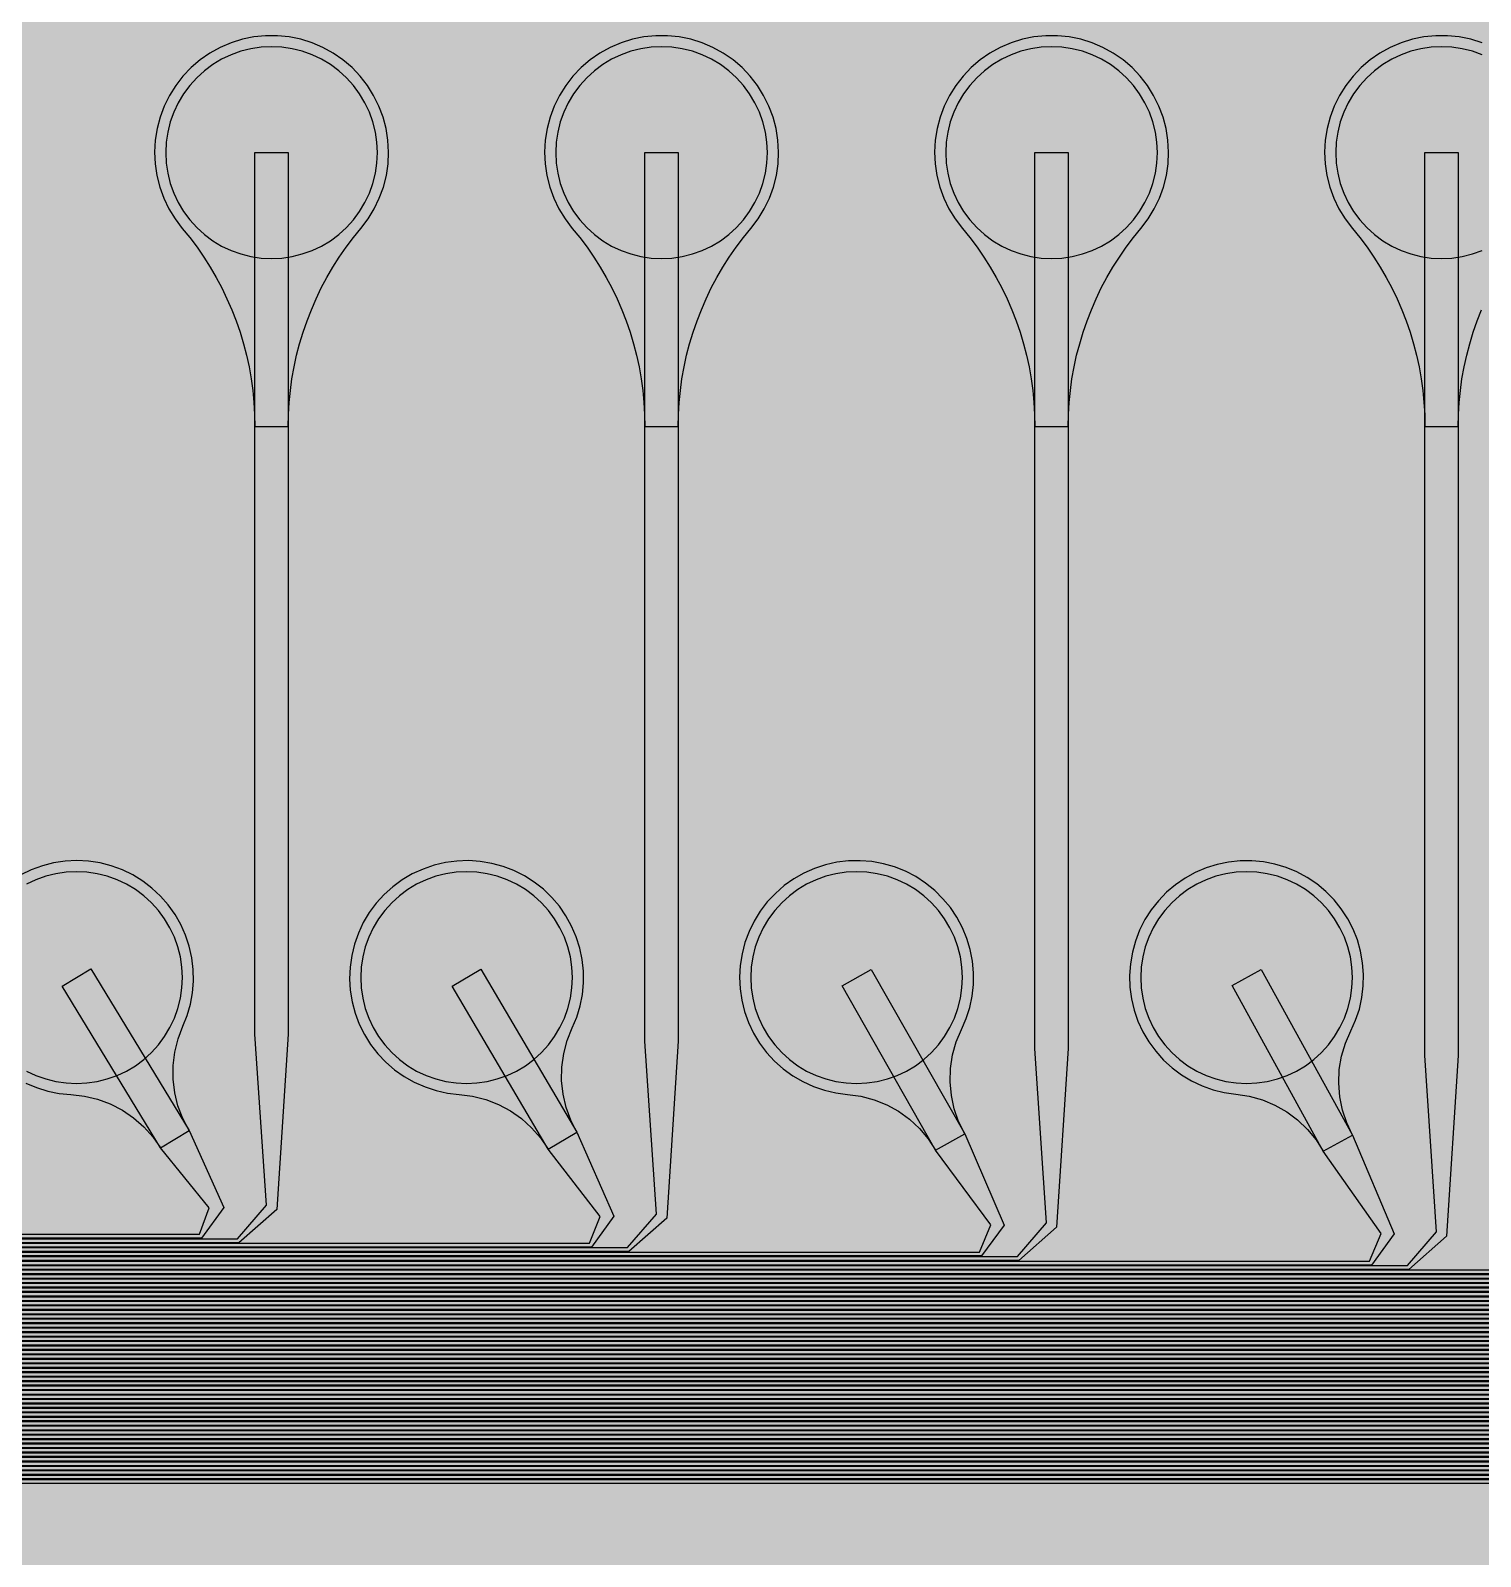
# Model space of a CAD drawing. Header units: metres. Extents: x -7231 to 10969, y -37556 to 1873.
# Drawn here: x 4915 to 6216, y -21300 to -19931 of the extents above; entities that cross this region are included whole.
import ezdxf

# ---------------------------------------------------------------- set-up
doc = ezdxf.new("R2010")
doc.units = ezdxf.units.M
for name, color, linetype in [('Metal1', 4, 'CONTINUOUS'), ('Metal2', 3, 'CONTINUOUS'), ('Polyimide', 7, 'CONTINUOUS'), ('Polyimide_Negative', 5, 'CONTINUOUS')]:
    doc.layers.add(name, color=color, linetype=linetype)

msp = doc.modelspace()

# ---------------------------------------------------------------- hatches: boundary and pattern name
at = {"layer": 'Polyimide'}
msp.add_hatch(color=7, dxfattribs=at).paths.add_polyline_path([(4065.7, -468), (4066.7, -502), (4068.5, -536), (4071.4, -570), (4075.5, -604), (4081, -638), (4088, -672), (4096.5, -706), (4106.6, -740), (4118.3, -774), (4131.6, -808), (4146.5, -842), (4162.9, -876), (4180.7, -910), (4199.8, -944), (4220.2, -978), (4241.7, -1012), (4264.2, -1046), (4287.5, -1080), (4311.5, -1114), (4336, -1148), (4360.9, -1182), (4385.9, -1216), (4410.9, -1250), (4435.7, -1284), (4460.2, -1318), (4484.2, -1352), (4507.5, -1385.9), (4530, -1419.9), (4551.5, -1453.9), (4571.9, -1487.9), (4591.1, -1521.9), (4608.9, -1555.9), (4625.3, -1589.9), (4640.1, -1623.9), (4653.4, -1657.9), (4665.1, -1691.9), (4675.2, -1725.9), (4683.7, -1759.9), (4690.7, -1793.9), (4696.2, -1827.9), (4700.3, -1861.9), (4703.2, -1895.9), (4705.1, -1929.9), (4706.1, -1963.9), (4706.4, -1997.9), (4706.5, -2031.9), (4706.5, -4793), (4710, -4838.4), (4720.2, -4882.7), (4737.1, -4925), (4760.1, -4964.2), (4788.9, -4999.5), (4822.6, -5030), (4860.5, -5055.1), (4901.8, -5074.2), (4901.8, -5074.2), (4970.7, -5105.2), (5034.7, -5145.3), (5092.8, -5193.5), (5143.8, -5249.2), (5186.9, -5311.2), (5221.2, -5378.4), (5246.2, -5449.7), (5261.4, -5523.7), (5266.5, -5599), (5261.4, -5674.3), (5246.2, -5748.3), (5221.2, -5819.6), (5186.9, -5886.8), (5143.8, -5948.8), (5092.8, -6004.5), (5034.7, -6052.7), (4970.7, -6092.8), (4901.8, -6123.8), (4860.5, -6142.9), (4822.6, -6168), (4788.9, -6198.5), (4760.1, -6233.8), (4737.1, -6273), (4720.2, -6315.3), (4710, -6359.6), (4706.5, -6405), (4706.5, -9221.5), (4710, -9266.9), (4720.2, -9311.2), (4737.1, -9353.5), (4760.1, -9392.7), (4788.9, -9428), (4822.6, -9458.5), (4860.5, -9483.6), (4901.8, -9502.7), (4970.7, -9533.7), (5034.7, -9573.8), (5092.8, -9622), (5143.8, -9677.7), (5186.9, -9739.7), (5221.2, -9806.9), (5246.2, -9878.2), (5261.4, -9952.2), (5266.5, -10027.5), (5261.4, -10102.8), (5246.2, -10176.8), (5221.2, -10248.1), (5186.9, -10315.3), (5143.8, -10377.3), (5092.8, -10433), (5034.7, -10481.2), (4970.7, -10521.3), (4901.8, -10552.3), (4860.5, -10571.4), (4822.6, -10596.5), (4788.9, -10627), (4760.1, -10662.3), (4737.1, -10701.5), (4720.2, -10743.8), (4710, -10788.1), (4706.5, -10833.5), (4706.5, -13650), (4710, -13695.4), (4720.2, -13739.7), (4737.1, -13782), (4760.1, -13821.2), (4788.9, -13856.5), (4822.6, -13887), (4860.5, -13912.1), (4901.8, -13931.2), (4970.7, -13962.2), (5034.7, -14002.2), (5092.8, -14050.5), (5143.8, -14106.2), (5186.9, -14168.2), (5221.2, -14235.4), (5246.2, -14306.7), (5261.4, -14380.7), (5266.5, -14456), (5261.4, -14531.3), (5246.2, -14605.3), (5221.2, -14676.5), (5186.9, -14743.8), (5143.8, -14805.8), (5092.8, -14861.5), (5034.7, -14909.7), (4970.7, -14949.8), (4901.8, -14980.8), (4860.5, -14999.9), (4822.6, -15025), (4788.9, -15055.5), (4760.1, -15090.8), (4737.1, -15130), (4720.2, -15172.3), (4710, -15216.6), (4706.5, -15262), (4706.5, -15456), (4720.9, -15750), (4764.1, -16041.3), (4835.7, -16326.8), (4934.9, -16604), (5060.7, -16870.2), (5212.1, -17122.7), (5387.5, -17359.2), (5585.2, -17577.3), (5803.3, -17775), (6039.8, -17950.4), (6292.3, -18101.8), (6558.4, -18227.6), (6835.6, -18326.8), (7121.2, -18398.3), (7412.4, -18441.5), (7706.5, -18456), (9969, -18456), (10047.4, -18459.8), (10125.1, -18471.4), (10201.2, -18490.4), (10275.2, -18516.9), (10346.1, -18550.5), (10413.5, -18590.8), (10476.5, -18637.6), (10534.7, -18690.3), (10587.4, -18748.5), (10634.2, -18811.5), (10674.5, -18878.9), (10708.1, -18949.8), (10734.6, -19023.8), (10753.6, -19099.9), (10765.2, -19177.6), (10769, -19256), (10769, -20895.8), (10730.2, -20951.4), (10694.6, -21009.1), (10662.2, -21068.6), (10633.2, -21129.9), (10607.6, -21192.7), (10585.5, -21256.7), (10566.9, -21322), (10552, -21388.1), (10540.8, -21455), (10533.4, -21522.3), (10529.6, -21590), (10529.6, -21657.8), (10533.4, -21725.5), (10540.8, -21792.9), (10552, -21859.7), (10566.9, -21925.9), (10585.5, -21991.1), (10607.6, -22055.2), (10633.2, -22117.9), (10662.2, -22179.2), (10694.6, -22238.7), (10730.2, -22296.4), (10769, -22352), (10769, -32454.2), (10728.7, -32510.5), (10691.7, -32568.9), (10658, -32629.3), (10627.8, -32691.6), (10601.2, -32755.4), (10578.2, -32820.7), (10558.9, -32887.1), (10543.4, -32954.5), (10531.8, -33022.7), (10524, -33091.4), (10520.1, -33160.5), (10520.1, -33229.7), (10524, -33298.8), (10531.8, -33367.5), (10543.4, -33435.7), (10558.9, -33503.1), (10578.2, -33569.5), (10601.2, -33634.8), (10627.8, -33698.6), (10658, -33760.8), (10691.7, -33821.3), (10728.7, -33879.7), (10769, -33936), (10769, -36556), (10765.2, -36634.4), (10753.6, -36712.1), (10734.6, -36788.2), (10708.1, -36862.1), (10674.5, -36933.1), (10634.2, -37000.5), (10587.4, -37063.5), (10534.7, -37121.7), (10476.5, -37174.4), (10413.5, -37221.2), (10346.1, -37261.5), (10275.2, -37295.1), (10201.2, -37321.6), (10125.1, -37340.6), (10047.4, -37352.1), (9969, -37356), (-6231, -37356), (-6309.4, -37352.1), (-6387.1, -37340.6), (-6463.2, -37321.6), (-6537.2, -37295.1), (-6608.1, -37261.5), (-6675.5, -37221.2), (-6738.5, -37174.4), (-6796.7, -37121.7), (-6849.4, -37063.5), (-6896.2, -37000.5), (-6936.5, -36933.1), (-6970.1, -36862.1), (-6996.6, -36788.2), (-7015.6, -36712.1), (-7027.2, -36634.4), (-7031, -36556), (-7031, -33936), (-6990.7, -33879.8), (-6953.7, -33821.3), (-6920, -33760.9), (-6889.8, -33698.6), (-6863.2, -33634.8), (-6840.2, -33569.5), (-6820.9, -33503.1), (-6805.4, -33435.7), (-6793.7, -33367.5), (-6785.9, -33298.8), (-6782, -33229.7), (-6782, -33160.5), (-6785.9, -33091.4), (-6793.7, -33022.7), (-6805.4, -32954.5), (-6820.9, -32887.1), (-6840.2, -32820.6), (-6863.2, -32755.4), (-6889.8, -32691.5), (-6920, -32629.3), (-6953.7, -32568.9), (-6990.7, -32510.4), (-7031, -32454.2), (-7031, -22364.8), (-6990.7, -22308.6), (-6953.7, -22250.1), (-6920, -22189.7), (-6889.8, -22127.5), (-6863.2, -22063.6), (-6840.2, -21998.4), (-6820.9, -21931.9), (-6805.4, -21864.5), (-6793.7, -21796.3), (-6785.9, -21727.6), (-6782, -21658.5), (-6782, -21589.3), (-6785.9, -21520.3), (-6793.7, -21451.5), (-6805.4, -21383.3), (-6820.9, -21315.9), (-6840.2, -21249.5), (-6863.2, -21184.2), (-6889.8, -21120.4), (-6920, -21058.1), (-6953.7, -20997.7), (-6990.7, -20939.3), (-7031, -20883), (-7031, -19256), (-7027.2, -19177.6), (-7015.6, -19099.9), (-6996.6, -19023.8), (-6970.1, -18949.8), (-6936.5, -18878.9), (-6896.2, -18811.5), (-6849.4, -18748.5), (-6796.7, -18690.3), (-6738.5, -18637.6), (-6675.5, -18590.8), (-6608.1, -18550.5), (-6537.2, -18516.9), (-6463.2, -18490.4), (-6387.1, -18471.4), (-6309.4, -18459.8), (-6231, -18456), (-3968.5, -18456), (-3674.4, -18441.5), (-3383.2, -18398.3), (-3097.6, -18326.8), (-2820.4, -18227.6), (-2554.3, -18101.8), (-2301.8, -17950.4), (-2065.3, -17775), (-1847.2, -17577.3), (-1649.5, -17359.2), (-1474.1, -17122.7), (-1322.7, -16870.2), (-1196.9, -16604), (-1097.7, -16326.8), (-1026.1, -16041.3), (-982.9, -15750), (-968.5, -15456), (-968.5, -15262), (-972, -15216.6), (-982.2, -15172.3), (-999.1, -15130), (-1022.1, -15090.8), (-1050.9, -15055.5), (-1084.6, -15025), (-1122.5, -14999.9), (-1163.8, -14980.8), (-1232.7, -14949.8), (-1296.7, -14909.7), (-1354.8, -14861.5), (-1405.8, -14805.8), (-1448.9, -14743.8), (-1483.2, -14676.5), (-1508.2, -14605.3), (-1523.4, -14531.3), (-1528.5, -14456), (-1523.4, -14380.7), (-1508.2, -14306.7), (-1483.2, -14235.4), (-1448.9, -14168.2), (-1405.8, -14106.2), (-1354.8, -14050.5), (-1296.7, -14002.2), (-1232.7, -13962.2), (-1163.8, -13931.2), (-1122.5, -13912.1), (-1084.6, -13887), (-1050.9, -13856.5), (-1022.1, -13821.2), (-999.1, -13782), (-982.2, -13739.7), (-972, -13695.4), (-968.5, -13650), (-968.5, -12309.6), (-972, -12264.3), (-982.2, -12219.9), (-999.1, -12177.7), (-1022.1, -12138.5), (-1050.9, -12103.2), (-1084.6, -12072.6), (-1122.5, -12047.5), (-1163.8, -12028.5), (-1232.7, -11997.4), (-1296.7, -11957.4), (-1354.8, -11909.1), (-1405.8, -11853.5), (-1448.9, -11791.5), (-1483.2, -11724.2), (-1508.2, -11653), (-1523.4, -11579), (-1528.5, -11503.7), (-1523.4, -11428.3), (-1508.2, -11354.4), (-1483.2, -11283.1), (-1448.9, -11215.9), (-1405.8, -11153.8), (-1354.8, -11098.2), (-1296.7, -11049.9), (-1232.7, -11009.9), (-1163.8, -10978.8), (-1122.5, -10959.8), (-1084.6, -10934.7), (-1050.9, -10904.1), (-1022.1, -10868.9), (-999.1, -10829.6), (-982.2, -10787.4), (-972, -10743), (-968.5, -10697.7), (-968.5, -9357.3), (-972, -9311.9), (-982.2, -9267.6), (-999.1, -9225.4), (-1022.1, -9186.1), (-1050.9, -9150.8), (-1084.6, -9120.3), (-1122.5, -9095.2), (-1163.8, -9076.2), (-1163.8, -9076.2), (-1232.7, -9045.1), (-1296.7, -9005.1), (-1354.8, -8956.8), (-1405.8, -8901.1), (-1448.9, -8839.1), (-1483.2, -8771.9), (-1508.2, -8700.6), (-1523.4, -8626.7), (-1528.5, -8551.3), (-1523.4, -8476), (-1508.2, -8402), (-1483.2, -8330.8), (-1448.9, -8263.5), (-1405.8, -8201.5), (-1354.8, -8145.9), (-1296.7, -8097.6), (-1232.7, -8057.6), (-1163.8, -8026.5), (-1163.8, -8026.5), (-1122.5, -8007.4), (-1084.6, -7982.4), (-1050.9, -7951.8), (-1022.1, -7916.5), (-999.1, -7877.3), (-982.2, -7835), (-972, -7790.7), (-968.5, -7745.4), (-968.5, -6405), (-972, -6359.6), (-982.2, -6315.3), (-999.1, -6273), (-1022.1, -6233.8), (-1050.9, -6198.5), (-1084.6, -6168), (-1122.5, -6142.9), (-1163.8, -6123.8), (-1163.8, -6123.8), (-1232.7, -6092.8), (-1296.7, -6052.7), (-1354.8, -6004.5), (-1405.8, -5948.8), (-1448.9, -5886.8), (-1483.2, -5819.6), (-1508.2, -5748.3), (-1523.4, -5674.3), (-1528.5, -5599), (-1523.4, -5523.7), (-1508.2, -5449.7), (-1483.2, -5378.4), (-1448.9, -5311.2), (-1405.8, -5249.2), (-1354.8, -5193.5), (-1296.7, -5145.3), (-1232.7, -5105.2), (-1163.8, -5074.2), (-1163.8, -5074.2), (-1122.5, -5055.1), (-1084.6, -5030), (-1050.9, -4999.5), (-1022.1, -4964.2), (-999.1, -4925), (-982.2, -4882.7), (-972, -4838.4), (-968.5, -4793), (-968.5, -2031.9), (-968.4, -1997.9), (-968.1, -1963.9), (-967.1, -1929.9), (-965.2, -1895.9), (-962.2, -1861.9), (-958, -1827.9), (-952.4, -1793.9), (-945.3, -1759.9), (-936.6, -1725.9), (-926.4, -1691.9), (-914.4, -1657.9), (-900.9, -1623.9), (-885.7, -1589.9), (-869.1, -1555.9), (-850.9, -1521.9), (-831.4, -1487.9), (-810.6, -1453.9), (-788.7, -1419.9), (-765.8, -1385.9), (-742.1, -1352), (-717.6, -1318), (-692.7, -1284), (-667.4, -1250), (-641.9, -1216), (-616.4, -1182), (-591.1, -1148), (-566.1, -1114), (-541.7, -1080), (-517.9, -1046), (-495, -1012), (-473.1, -978), (-452.4, -944), (-432.8, -910), (-414.7, -876), (-398, -842), (-382.9, -808), (-369.3, -774), (-357.4, -740), (-347.1, -706), (-338.4, -672), (-331.3, -638), (-325.7, -604), (-321.5, -570), (-318.6, -536), (-316.7, -502), (-315.7, -468), (-315.3, -434), (-315.2, -400), (-315.2, 401), (-315.2, 451), (-315.2, 1644), (-270.2, 1644), (-270, 1637.1), (-269.4, 1630.3), (-268.2, 1623.5), (-266.7, 1616.8), (-264.7, 1610.2), (-262.3, 1603.8), (-259.4, 1597.6), (-256.2, 1591.5), (-252.6, 1585.7), (-248.6, 1580.1), (-244.2, 1574.8), (-239.5, 1569.8), (-234.5, 1565.1), (-229.2, 1560.7), (-223.6, 1556.7), (-217.8, 1553.1), (-211.7, 1549.8), (-205.4, 1547), (-199, 1544.6), (-192.4, 1542.6), (-185.7, 1541), (-179, 1539.9), (-172.1, 1539.2), (-165.2, 1539), (-158.4, 1539.2), (-151.5, 1539.9), (-144.8, 1541), (-138.1, 1542.6), (-131.5, 1544.6), (-125.1, 1547), (-118.8, 1549.8), (-112.8, 1553.1), (-106.9, 1556.7), (-101.3, 1560.7), (-96, 1565.1), (-91, 1569.8), (-86.3, 1574.8), (-81.9, 1580.1), (-77.9, 1585.7), (-74.3, 1591.5), (-71.1, 1597.6), (-68.2, 1603.8), (-65.8, 1610.2), (-63.8, 1616.8), (-62.3, 1623.5), (-61.1, 1630.3), (-60.5, 1637.1), (-60.2, 1644), (1853, 1644), (1853, 1573), (3815.2, 1573), (3815.5, 1579.5), (3816.1, 1586.1), (3817.2, 1592.5), (3818.7, 1598.9), (3820.6, 1605.1), (3822.9, 1611.3), (3825.6, 1617.2), (3828.6, 1623), (3832.1, 1628.6), (3835.9, 1633.9), (3840.1, 1638.9), (3844.5, 1643.7), (3849.3, 1648.2), (3854.4, 1652.3), (3859.7, 1656.1), (3865.2, 1659.6), (3871, 1662.7), (3877, 1665.4), (3883.1, 1667.7), (3889.4, 1669.6), (3895.7, 1671.1), (3902.2, 1672.1), (3908.7, 1672.8), (3915.2, 1673), (3921.8, 1672.8), (3928.3, 1672.1), (3934.8, 1671.1), (3941.1, 1669.6), (3947.4, 1667.7), (3953.5, 1665.4), (3959.5, 1662.7), (3965.2, 1659.6), (3970.8, 1656.1), (3976.1, 1652.3), (3981.2, 1648.2), (3986, 1643.7), (3990.4, 1638.9), (3994.6, 1633.9), (3998.4, 1628.6), (4001.9, 1623), (4004.9, 1617.2), (4007.6, 1611.3), (4009.9, 1605.1), (4011.8, 1598.9), (4013.3, 1592.5), (4014.4, 1586.1), (4015, 1579.5), (4015.2, 1573), (4065.2, 1573), (4065.2, 451), (4065.2, 401), (4065.2, -400), (4065.3, -434), (4065.7, -468)])

# ---------------------------------------------------------------- linework, layer by layer
at = {"layer": 'Metal1'}
for points in [[(5146.5, -20286.6), (5146.7, -20275.8), (5147.3, -20265.1), (5148.4, -20254.4), (5149.8, -20243.8), (5151.7, -20233.2), (5154, -20222.7), (5156.7, -20212.4), (5159.8, -20202.1), (5163.3, -20191.9), (5167.2, -20181.9), (5171.5, -20172.1), (5176.1, -20162.4), (5181.2, -20152.9), (5186.6, -20143.6), (5192.3, -20134.6), (5198.4, -20125.8), (5204.9, -20117.2), (5211.6, -20108.9), (5218.1, -20100.4), (5223.6, -20091.4), (5228.2, -20081.8), (5231.9, -20071.9), (5234.5, -20061.6), (5236, -20051.1), (5236.5, -20040.5), (5235.9, -20029.9), (5234.3, -20019.4), (5231.6, -20009.2), (5227.8, -19999.3), (5223.1, -19989.8), (5217.5, -19980.8), (5211, -19972.4), (5203.7, -19964.7), (5195.6, -19957.8), (5186.9, -19951.8), (5177.6, -19946.7), (5167.9, -19942.5), (5157.7, -19939.3), (5147.4, -19937.2), (5136.8, -19936.1), (5126.2, -19936.1), (5115.6, -19937.2), (5105.3, -19939.3), (5095.1, -19942.5), (5085.4, -19946.7), (5076.1, -19951.8), (5067.4, -19957.8), (5059.3, -19964.7), (5052, -19972.4), (5045.5, -19980.8), (5039.9, -19989.8), (5035.2, -19999.3), (5031.4, -20009.2), (5028.7, -20019.4), (5027.1, -20029.9), (5026.5, -20040.5), (5027, -20051.1), (5028.5, -20061.6), (5031.1, -20071.9), (5034.8, -20081.8), (5039.4, -20091.4), (5044.9, -20100.4), (5051.4, -20108.9), (5058.1, -20117.2), (5064.6, -20125.8), (5070.7, -20134.6), (5076.4, -20143.6), (5081.8, -20152.9), (5086.9, -20162.4), (5091.5, -20172.1), (5095.8, -20181.9), (5099.7, -20191.9), (5103.2, -20202.1), (5106.3, -20212.4), (5109, -20222.7), (5111.3, -20233.2), (5113.2, -20243.8), (5114.6, -20254.4), (5115.7, -20265.1), (5116.3, -20275.8), (5116.5, -20286.6), (5146.5, -20286.6)], [(5496.5, -20286.6), (5496.7, -20275.8), (5497.3, -20265.1), (5498.4, -20254.4), (5499.8, -20243.8), (5501.7, -20233.2), (5504, -20222.7), (5506.7, -20212.4), (5509.8, -20202.1), (5513.3, -20191.9), (5517.2, -20181.9), (5521.5, -20172.1), (5526.1, -20162.4), (5531.2, -20152.9), (5536.6, -20143.6), (5542.3, -20134.6), (5548.4, -20125.8), (5554.9, -20117.2), (5561.6, -20108.9), (5568.1, -20100.4), (5573.6, -20091.4), (5578.2, -20081.8), (5581.9, -20071.9), (5584.5, -20061.6), (5586, -20051.1), (5586.5, -20040.5), (5585.9, -20029.9), (5584.3, -20019.4), (5581.6, -20009.2), (5577.8, -19999.3), (5573.1, -19989.8), (5567.5, -19980.8), (5561, -19972.4), (5553.7, -19964.7), (5545.6, -19957.8), (5536.9, -19951.8), (5527.6, -19946.7), (5517.9, -19942.5), (5507.7, -19939.3), (5497.4, -19937.2), (5486.8, -19936.1), (5476.2, -19936.1), (5465.6, -19937.2), (5455.3, -19939.3), (5445.1, -19942.5), (5435.4, -19946.7), (5426.1, -19951.8), (5417.4, -19957.8), (5409.3, -19964.7), (5402, -19972.4), (5395.5, -19980.8), (5389.9, -19989.8), (5385.2, -19999.3), (5381.4, -20009.2), (5378.7, -20019.4), (5377.1, -20029.9), (5376.5, -20040.5), (5377, -20051.1), (5378.5, -20061.6), (5381.1, -20071.9), (5384.8, -20081.8), (5389.4, -20091.4), (5394.9, -20100.4), (5401.4, -20108.9), (5408.1, -20117.2), (5414.6, -20125.8), (5420.7, -20134.6), (5426.4, -20143.6), (5431.8, -20152.9), (5436.9, -20162.4), (5441.5, -20172.1), (5445.8, -20181.9), (5449.7, -20191.9), (5453.2, -20202.1), (5456.3, -20212.4), (5459, -20222.7), (5461.3, -20233.2), (5463.2, -20243.8), (5464.6, -20254.4), (5465.7, -20265.1), (5466.3, -20275.8), (5466.5, -20286.6), (5496.5, -20286.6)], [(5846.5, -20286.6), (5846.7, -20275.8), (5847.3, -20265.1), (5848.4, -20254.4), (5849.8, -20243.8), (5851.7, -20233.2), (5854, -20222.7), (5856.7, -20212.4), (5859.8, -20202.1), (5863.3, -20191.9), (5867.2, -20181.9), (5871.5, -20172.1), (5876.1, -20162.4), (5881.2, -20152.9), (5886.6, -20143.6), (5892.3, -20134.6), (5898.4, -20125.8), (5904.9, -20117.2), (5911.6, -20108.9), (5918.1, -20100.4), (5923.6, -20091.4), (5928.2, -20081.8), (5931.9, -20071.9), (5934.5, -20061.6), (5936, -20051.1), (5936.5, -20040.5), (5935.9, -20029.9), (5934.3, -20019.4), (5931.6, -20009.2), (5927.8, -19999.3), (5923.1, -19989.8), (5917.5, -19980.8), (5911, -19972.4), (5903.7, -19964.7), (5895.6, -19957.8), (5886.9, -19951.8), (5877.6, -19946.7), (5867.9, -19942.5), (5857.7, -19939.3), (5847.4, -19937.2), (5836.8, -19936.1), (5826.2, -19936.1), (5815.6, -19937.2), (5805.3, -19939.3), (5795.1, -19942.5), (5785.4, -19946.7), (5776.1, -19951.8), (5767.4, -19957.8), (5759.3, -19964.7), (5752, -19972.4), (5745.5, -19980.8), (5739.9, -19989.8), (5735.2, -19999.3), (5731.4, -20009.2), (5728.7, -20019.4), (5727.1, -20029.9), (5726.5, -20040.5), (5727, -20051.1), (5728.5, -20061.6), (5731.1, -20071.9), (5734.8, -20081.8), (5739.4, -20091.4), (5744.9, -20100.4), (5751.4, -20108.9), (5758.1, -20117.2), (5764.6, -20125.8), (5770.7, -20134.6), (5776.4, -20143.6), (5781.8, -20152.9), (5786.9, -20162.4), (5791.5, -20172.1), (5795.8, -20181.9), (5799.7, -20191.9), (5803.2, -20202.1), (5806.3, -20212.4), (5809, -20222.7), (5811.3, -20233.2), (5813.2, -20243.8), (5814.6, -20254.4), (5815.7, -20265.1), (5816.3, -20275.8), (5816.5, -20286.6), (5846.5, -20286.6)]]:
    msp.add_lwpolyline(points, close=True, dxfattribs=at)
for points in [[(6217.9, -19942.5), (6207.7, -19939.3), (6197.4, -19937.2), (6186.8, -19936.1), (6176.2, -19936.1), (6165.6, -19937.2), (6155.3, -19939.3), (6145.1, -19942.5), (6135.4, -19946.7), (6126.1, -19951.8), (6117.4, -19957.8), (6109.3, -19964.7), (6102, -19972.4), (6095.5, -19980.8), (6089.9, -19989.8), (6085.2, -19999.3), (6081.4, -20009.2), (6078.7, -20019.4), (6077.1, -20029.9), (6076.5, -20040.5), (6077, -20051.1), (6078.5, -20061.6), (6081.1, -20071.9), (6084.8, -20081.8), (6089.4, -20091.4), (6094.9, -20100.4), (6101.4, -20108.9), (6108.1, -20117.2), (6114.6, -20125.8), (6120.7, -20134.6), (6126.4, -20143.6), (6131.8, -20152.9), (6136.9, -20162.4), (6141.5, -20172.1), (6145.8, -20181.9), (6149.7, -20191.9), (6153.2, -20202.1), (6156.3, -20212.4), (6159, -20222.7), (6161.3, -20233.2), (6163.2, -20243.8), (6164.6, -20254.4), (6165.7, -20265.1), (6166.3, -20275.8), (6166.5, -20286.6), (6196.5, -20286.6), (6196.5, -20286.6), (6196.7, -20275.8), (6197.3, -20265.1), (6198.4, -20254.4), (6199.8, -20243.8), (6201.7, -20233.2), (6204, -20222.7), (6206.7, -20212.4), (6209.8, -20202.1), (6213.3, -20191.9), (6217.2, -20181.9)], [(3341.7, -21071.2), (7550.8, -21071.2), (7577.1, -21041.2), (7566.5, -20876.5), (7566.5, -20041), (7596.5, -20041), (7596.5, -20876.5), (7585.9, -21044.8), (7552.2, -21074.7), (3340.3, -21074.7)], [(3349.7, -21063.2), (7200.8, -21063.2), (7227, -21033.2), (7216.5, -20870.1), (7216.5, -20041), (7246.5, -20041), (7246.5, -20870.1), (7236, -21036.8), (7202.2, -21066.7), (3348.3, -21066.7)], [(3357.7, -21055.2), (6850.8, -21055.2), (6877, -21025.1), (6866.5, -20863.7), (6866.5, -20041), (6896.5, -20041), (6896.5, -20863.7), (6886, -21028.9), (6852.2, -21058.8), (3356.3, -21058.8)], [(3365.7, -21047.2), (6500.8, -21047.2), (6527, -21017.1), (6516.5, -20857.3), (6516.5, -20041), (6546.5, -20041), (6546.5, -20857.3), (6536, -21020.9), (6502.2, -21050.8), (3364.3, -21050.8)], [(3373.7, -21039.2), (6150.8, -21039.2), (6177, -21009.1), (6166.5, -20850.9), (6166.5, -20041), (6196.5, -20041), (6196.5, -20850.9), (6186, -21012.9), (6152.2, -21042.7), (3372.3, -21042.7)], [(3381.7, -21031.2), (5800.8, -21031.2), (5827, -21001.1), (5816.5, -20844.5), (5816.5, -20041), (5846.5, -20041), (5846.5, -20844.5), (5836, -21004.9), (5802.2, -21034.7), (3380.3, -21034.7)], [(3389.7, -21023.2), (5450.8, -21023.2), (5476.9, -20993.1), (5466.5, -20838.1), (5466.5, -20041), (5496.5, -20041), (5496.5, -20838.1), (5486.1, -20996.9), (5452.2, -21026.8), (3388.3, -21026.8)], [(3397.7, -21015.2), (5100.8, -21015.2), (5126.9, -20985.1), (5116.5, -20831.7), (5116.5, -20041), (5146.5, -20041), (5146.5, -20831.7), (5136.1, -20988.9), (5102.2, -21018.8), (3396.3, -21018.8)], [(3333.7, -21079.2), (7900.8, -21079.2), (7927.1, -21049.2)], [(7935.9, -21052.8), (7902.2, -21082.8), (3332.3, -21082.8)], [(8252.2, -21090.8), (3324.3, -21090.8)], [(3325.7, -21087.2), (8250.8, -21087.2)], [(8952.2, -21106.7), (3308.3, -21106.7)], [(3309.7, -21103.2), (8950.8, -21103.2)], [(8602.2, -21098.7), (3316.3, -21098.7)], [(3317.7, -21095.2), (8600.8, -21095.2)], [(3293.7, -21119.2), (9338.8, -21119.2)], [(9332.2, -21114.7), (3300.3, -21114.7)], [(3301.7, -21111.2), (9330.8, -21111.2)], [(9348.2, -21130.7), (3284.3, -21130.7)], [(3285.7, -21127.2), (9346.8, -21127.2)], [(9340.2, -21122.8), (3292.3, -21122.8)], [(9364.2, -21146.7), (3268.3, -21146.7)], [(3269.7, -21143.2), (9362.8, -21143.2)], [(9356.2, -21138.7), (3276.3, -21138.7)], [(3277.7, -21135.2), (9354.8, -21135.2)], [(3253.7, -21159.2), (9378.8, -21159.2)], [(9372.2, -21154.8), (3260.3, -21154.8)], [(3261.7, -21151.2), (9370.8, -21151.2)], [(3237.7, -21175.2), (9394.8, -21175.2)], [(9388.2, -21170.7), (3244.3, -21170.7)], [(3245.7, -21167.2), (9386.8, -21167.2)], [(9380.2, -21162.7), (3252.3, -21162.7)], [(9404.2, -21186.8), (3228.3, -21186.8)], [(3229.7, -21183.2), (9402.8, -21183.2)], [(9396.2, -21178.7), (3236.3, -21178.7)], [(3213.7, -21199.2), (9418.8, -21199.2)], [(9412.2, -21194.7), (3220.3, -21194.7)], [(3221.7, -21191.2), (9410.8, -21191.2)], [(3197.7, -21215.2), (9434.8, -21215.2)], [(9428.2, -21210.7), (3204.3, -21210.7)], [(3205.7, -21207.2), (9426.8, -21207.2)], [(9420.2, -21202.7), (3212.3, -21202.7)], [(9444.2, -21226.7), (3188.3, -21226.7)], [(3189.7, -21223.2), (9442.8, -21223.2)], [(9436.2, -21218.8), (3196.3, -21218.8)], [(9452.2, -21234.7), (3180.3, -21234.7)], [(3181.7, -21231.2), (9450.8, -21231.2)]]:
    msp.add_lwpolyline(points, dxfattribs=at)
at = {"layer": 'Metal2'}
for points in [[(4911, -20875.6), (4920.7, -20879.7), (4930.7, -20882.8), (4941, -20884.8), (4951.4, -20885.9), (4963.5, -20887.2), (4975.3, -20890), (4986.8, -20894.2), (4997.6, -20899.8), (5007.7, -20906.7), (5016.8, -20914.7), (5025, -20923.8), (5031.9, -20933.8), (5057.5, -20918.2), (5057.5, -20918.2), (5051.9, -20907.4), (5047.5, -20896), (5044.6, -20884.2), (5043.1, -20872.1), (5043.2, -20859.9), (5044.7, -20847.8), (5047.6, -20836), (5052, -20824.6), (5055.9, -20814.9), (5058.8, -20804.8), (5060.6, -20794.5), (5061.5, -20784.1), (5061.2, -20773.6), (5060, -20763.2), (5057.7, -20752.9), (5054.4, -20743), (5050.1, -20733.4), (5044.9, -20724.3), (5038.8, -20715.8), (5031.9, -20707.9), (5024.2, -20700.8), (5015.9, -20694.4), (5007, -20688.9), (4997.6, -20684.4), (4987.7, -20680.7), (4977.6, -20678.1), (4967.2, -20676.5), (4956.7, -20676), (4946.3, -20676.5), (4935.9, -20678), (4925.8, -20680.6), (4915.9, -20684.2), (4906.5, -20688.7)], [(3337.7, -21075.2), (7866.7, -21075.2), (7879.8, -21049.6), (7816, -20940.6), (7743, -20787.5), (7770, -20774.5), (7843.1, -20927.7), (7889.8, -21050.2), (7868.7, -21078.8), (3336.3, -21078.8)], [(3345.7, -21067.2), (7516.7, -21067.2), (7529.4, -21041.8), (7467.7, -20940), (7393, -20787.6), (7420, -20774.4), (7494.7, -20926.8), (7539.6, -21042.3), (7518.7, -21070.8), (3344.3, -21070.8)], [(3353.7, -21059.2), (7166.7, -21059.2), (7178.9, -21034), (7119.5, -20939.3), (7043.1, -20787.8), (7069.9, -20774.2), (7146.3, -20925.8), (7189.5, -21034.4), (7168.7, -21062.7), (3352.3, -21062.7)], [(3361.7, -21051.2), (6816.7, -21051.2), (6828.5, -21026.2), (6771.4, -20938.5), (6693.2, -20787.9), (6719.8, -20774.1), (6798, -20924.7), (6839.3, -21026.6), (6818.7, -21054.7), (3360.3, -21054.7)], [(3369.7, -21043.2), (6466.7, -21043.2), (6478, -21018.4), (6423.3, -20937.7), (6343.3, -20788.1), (6369.7, -20773.9), (6449.8, -20923.6), (6489.2, -21018.7), (6468.7, -21046.7), (3368.3, -21046.7)], [(3377.7, -21035.2), (6116.7, -21035.2), (6127.4, -21010.6), (6075.3, -20936.8), (5993.4, -20788.2), (6019.6, -20773.8), (6101.6, -20922.4), (6139, -21010.8), (6118.7, -21038.8), (3376.3, -21038.8)], [(3385.7, -21027.2), (5766.7, -21027.2), (5776.9, -21002.9), (5727.4, -20935.9), (5643.5, -20788.4), (5669.5, -20773.6), (5753.5, -20921.1), (5788.9, -21003), (5768.7, -21030.7), (3384.3, -21030.7)], [(3393.7, -21019.2), (5416.7, -21019.2), (5426.3, -20995.2), (5379.6, -20934.9), (5293.6, -20788.6), (5319.4, -20773.4), (5405.5, -20919.7), (5438.7, -20995.1), (5418.7, -21022.7), (3392.3, -21022.7)], [(3401.7, -21011.2), (5066.7, -21011.2), (5075.6, -20987.5), (5031.9, -20933.8), (4943.7, -20788.8), (4969.3, -20773.2), (5057.5, -20918.2), (5088.6, -20987.3), (5068.7, -21014.7), (3400.3, -21014.7)], [(3321.7, -21091.2), (8566.8, -21091.2)], [(8218.7, -21086.7), (3328.3, -21086.7)], [(3329.7, -21083.2), (8216.8, -21083.2)], [(8918.7, -21102.8), (3312.3, -21102.8)], [(3313.7, -21099.2), (8916.8, -21099.2)], [(8568.7, -21094.7), (3320.3, -21094.7)], [(9336.2, -21118.7), (3296.3, -21118.7)], [(3297.7, -21115.2), (9334.8, -21115.2)], [(9328.2, -21110.8), (3304.3, -21110.8)], [(3305.7, -21107.2), (9326.8, -21107.2)], [(3281.7, -21131.2), (9350.8, -21131.2)], [(9344.2, -21126.7), (3288.3, -21126.7)], [(3289.7, -21123.2), (9342.8, -21123.2)], [(3265.7, -21147.2), (9366.8, -21147.2)], [(9360.2, -21142.8), (3272.3, -21142.8)], [(3273.7, -21139.2), (9358.8, -21139.2)], [(9352.2, -21134.7), (3280.3, -21134.7)], [(9376.2, -21158.7), (3256.3, -21158.7)], [(3257.7, -21155.2), (9374.8, -21155.2)], [(9368.2, -21150.7), (3264.3, -21150.7)], [(9392.2, -21174.8), (3240.3, -21174.8)], [(3241.7, -21171.2), (9390.8, -21171.2)], [(9384.2, -21166.7), (3248.3, -21166.7)], [(3249.7, -21163.2), (9382.8, -21163.2)], [(3225.7, -21187.2), (9406.8, -21187.2)], [(9400.2, -21182.7), (3232.3, -21182.7)], [(3233.7, -21179.2), (9398.8, -21179.2)], [(9416.2, -21198.7), (3216.3, -21198.7)], [(3217.7, -21195.2), (9414.8, -21195.2)], [(9408.2, -21190.7), (3224.3, -21190.7)], [(9432.2, -21214.7), (3200.3, -21214.7)], [(3201.7, -21211.2), (9430.8, -21211.2)], [(9424.2, -21206.8), (3208.3, -21206.8)], [(3209.7, -21203.2), (9422.8, -21203.2)], [(3185.7, -21227.2), (9446.8, -21227.2)], [(9440.2, -21222.7), (3192.3, -21222.7)], [(3193.7, -21219.2), (9438.8, -21219.2)], [(9448.2, -21230.7), (3184.3, -21230.7)]]:
    msp.add_lwpolyline(points, dxfattribs=at)
for points in [[(5405.5, -20919.7), (5400, -20908.8), (5395.8, -20897.4), (5393.1, -20885.5), (5391.8, -20873.4), (5392, -20861.2), (5393.7, -20849.1), (5396.8, -20837.3), (5401.3, -20826), (5405.4, -20816.4), (5408.4, -20806.3), (5410.4, -20796.1), (5411.4, -20785.6), (5411.3, -20775.1), (5410.2, -20764.7), (5408.1, -20754.5), (5404.9, -20744.5), (5400.8, -20734.8), (5395.7, -20725.7), (5389.8, -20717), (5383, -20709.1), (5375.4, -20701.8), (5367.2, -20695.3), (5358.4, -20689.7), (5349, -20685), (5339.2, -20681.2), (5329.1, -20678.5), (5318.8, -20676.7), (5308.3, -20676), (5297.8, -20676.4), (5287.5, -20677.7), (5277.3, -20680.2), (5267.4, -20683.6), (5257.8, -20688), (5248.8, -20693.3), (5240.3, -20699.5), (5232.5, -20706.5), (5225.5, -20714.2), (5219.2, -20722.6), (5213.8, -20731.6), (5209.4, -20741.1), (5205.9, -20751), (5203.4, -20761.1), (5201.9, -20771.5), (5201.5, -20782), (5202.1, -20792.4), (5203.8, -20802.8), (5206.5, -20812.9), (5210.2, -20822.7), (5214.8, -20832.1), (5220.3, -20841), (5226.8, -20849.3), (5234, -20856.9), (5241.9, -20863.8), (5250.5, -20869.8), (5259.6, -20874.9), (5269.2, -20879.1), (5279.2, -20882.4), (5289.4, -20884.6), (5299.8, -20885.8), (5311.9, -20887.3), (5323.7, -20890.3), (5335.1, -20894.7), (5345.8, -20900.4), (5355.8, -20907.4), (5364.8, -20915.6), (5372.8, -20924.8), (5379.6, -20934.9), (5405.5, -20919.7)], [(5753.5, -20921.1), (5748.1, -20910.1), (5744.1, -20898.6), (5741.6, -20886.7), (5740.5, -20874.6), (5740.8, -20862.4), (5742.7, -20850.4), (5746, -20838.6), (5750.7, -20827.4), (5754.9, -20817.8), (5758, -20807.8), (5760.2, -20797.5), (5761.3, -20787.1), (5761.4, -20776.6), (5760.5, -20766.2), (5758.5, -20755.9), (5755.4, -20745.9), (5751.5, -20736.2), (5746.5, -20726.9), (5740.7, -20718.2), (5734, -20710.2), (5726.6, -20702.8), (5718.4, -20696.2), (5709.6, -20690.4), (5700.4, -20685.6), (5690.6, -20681.7), (5680.6, -20678.8), (5670.3, -20676.9), (5659.8, -20676.1), (5649.3, -20676.2), (5638.9, -20677.5), (5628.7, -20679.7), (5618.7, -20683), (5609.2, -20687.3), (5600.1, -20692.5), (5591.5, -20698.5), (5583.6, -20705.4), (5576.4, -20713.1), (5570.1, -20721.4), (5564.6, -20730.3), (5560, -20739.7), (5556.3, -20749.5), (5553.7, -20759.7), (5552.1, -20770), (5551.5, -20780.5), (5552, -20791), (5553.5, -20801.3), (5556, -20811.5), (5559.6, -20821.4), (5564.1, -20830.8), (5569.5, -20839.8), (5575.8, -20848.2), (5582.9, -20855.9), (5590.7, -20862.8), (5599.2, -20869), (5608.3, -20874.3), (5617.8, -20878.6), (5627.7, -20882), (5637.9, -20884.3), (5648.3, -20885.7), (5660.4, -20887.4), (5672.2, -20890.5), (5683.5, -20895.1), (5694.1, -20900.9), (5704, -20908.1), (5712.9, -20916.4), (5720.8, -20925.7), (5727.4, -20935.9), (5753.5, -20921.1)], [(6101.6, -20922.4), (6096.4, -20911.3), (6092.5, -20899.8), (6090.1, -20887.8), (6089.2, -20875.7), (6089.7, -20863.5), (6091.7, -20851.5), (6095.2, -20839.8), (6100.1, -20828.7), (6104.3, -20819.1), (6107.7, -20809.2), (6110, -20798.9), (6111.2, -20788.5), (6111.5, -20778.1), (6110.6, -20767.6), (6108.8, -20757.3), (6105.9, -20747.2), (6102.1, -20737.5), (6097.2, -20728.2), (6091.5, -20719.4), (6085, -20711.2), (6077.6, -20703.7), (6069.6, -20697), (6060.9, -20691.2), (6051.6, -20686.2), (6042, -20682.2), (6031.9, -20679.1), (6021.7, -20677.1), (6011.2, -20676.1), (6000.8, -20676.2), (5990.3, -20677.3), (5980.1, -20679.4), (5970.1, -20682.5), (5960.4, -20686.6), (5951.3, -20691.7), (5942.6, -20697.7), (5934.6, -20704.4), (5927.4, -20712), (5920.9, -20720.2), (5915.3, -20729), (5910.5, -20738.4), (5906.8, -20748.2), (5904, -20758.3), (5902.2, -20768.6), (5901.5, -20779.1), (5901.8, -20789.5), (5903.2, -20799.9), (5905.6, -20810.1), (5909, -20820), (5913.4, -20829.6), (5918.7, -20838.6), (5924.9, -20847.1), (5931.9, -20854.9), (5939.6, -20861.9), (5948, -20868.2), (5957, -20873.6), (5966.5, -20878.1), (5976.4, -20881.6), (5986.5, -20884.1), (5996.9, -20885.6), (6008.9, -20887.4), (6020.7, -20890.7), (6031.9, -20895.4), (6042.5, -20901.4), (6052.3, -20908.7), (6061.1, -20917.1), (6068.8, -20926.6), (6075.3, -20936.8), (6101.6, -20922.4)]]:
    msp.add_lwpolyline(points, close=True, dxfattribs=at)
at = {"layer": 'Polyimide_Negative'}
for points in [[(5226.5, -20041), (5226, -20031.7), (5224.7, -20022.5), (5222.4, -20013.4), (5219.3, -20004.6), (5215.3, -19996.2), (5210.5, -19988.2), (5204.9, -19980.7), (5198.7, -19973.8), (5191.8, -19967.6), (5184.3, -19962), (5176.3, -19957.2), (5167.9, -19953.2), (5159.1, -19950.1), (5150, -19947.8), (5140.8, -19946.5), (5131.5, -19946), (5122.2, -19946.5), (5113, -19947.8), (5103.9, -19950.1), (5095.1, -19953.2), (5086.7, -19957.2), (5078.7, -19962), (5071.2, -19967.6), (5064.3, -19973.8), (5058.1, -19980.7), (5052.5, -19988.2), (5047.7, -19996.2), (5043.7, -20004.6), (5040.6, -20013.4), (5038.3, -20022.5), (5037, -20031.7), (5036.5, -20041), (5037, -20050.3), (5038.3, -20059.5), (5040.6, -20068.6), (5043.7, -20077.4), (5047.7, -20085.8), (5052.5, -20093.8), (5058.1, -20101.3), (5064.3, -20108.2), (5071.2, -20114.4), (5078.7, -20120), (5086.7, -20124.8), (5095.1, -20128.8), (5103.9, -20131.9), (5113, -20134.2), (5122.2, -20135.5), (5131.5, -20136), (5140.8, -20135.5), (5150, -20134.2), (5159.1, -20131.9), (5167.9, -20128.8), (5176.3, -20124.8), (5184.3, -20120), (5191.8, -20114.4), (5198.7, -20108.2), (5204.9, -20101.3), (5210.5, -20093.8), (5215.3, -20085.8), (5219.3, -20077.4), (5222.4, -20068.6), (5224.7, -20059.5), (5226, -20050.3), (5226.5, -20041)], [(5576.5, -20041), (5576, -20031.7), (5574.7, -20022.5), (5572.4, -20013.4), (5569.3, -20004.6), (5565.3, -19996.2), (5560.5, -19988.2), (5554.9, -19980.7), (5548.7, -19973.8), (5541.8, -19967.6), (5534.3, -19962), (5526.3, -19957.2), (5517.9, -19953.2), (5509.1, -19950.1), (5500, -19947.8), (5490.8, -19946.5), (5481.5, -19946), (5472.2, -19946.5), (5463, -19947.8), (5453.9, -19950.1), (5445.1, -19953.2), (5436.7, -19957.2), (5428.7, -19962), (5421.2, -19967.6), (5414.3, -19973.8), (5408.1, -19980.7), (5402.5, -19988.2), (5397.7, -19996.2), (5393.7, -20004.6), (5390.6, -20013.4), (5388.3, -20022.5), (5387, -20031.7), (5386.5, -20041), (5387, -20050.3), (5388.3, -20059.5), (5390.6, -20068.6), (5393.7, -20077.4), (5397.7, -20085.8), (5402.5, -20093.8), (5408.1, -20101.3), (5414.3, -20108.2), (5421.2, -20114.4), (5428.7, -20120), (5436.7, -20124.8), (5445.1, -20128.8), (5453.9, -20131.9), (5463, -20134.2), (5472.2, -20135.5), (5481.5, -20136), (5490.8, -20135.5), (5500, -20134.2), (5509.1, -20131.9), (5517.9, -20128.8), (5526.3, -20124.8), (5534.3, -20120), (5541.8, -20114.4), (5548.7, -20108.2), (5554.9, -20101.3), (5560.5, -20093.8), (5565.3, -20085.8), (5569.3, -20077.4), (5572.4, -20068.6), (5574.7, -20059.5), (5576, -20050.3), (5576.5, -20041)], [(5926.5, -20041), (5926, -20031.7), (5924.7, -20022.5), (5922.4, -20013.4), (5919.3, -20004.6), (5915.3, -19996.2), (5910.5, -19988.2), (5904.9, -19980.7), (5898.7, -19973.8), (5891.8, -19967.6), (5884.3, -19962), (5876.3, -19957.2), (5867.9, -19953.2), (5859.1, -19950.1), (5850, -19947.8), (5840.8, -19946.5), (5831.5, -19946), (5822.2, -19946.5), (5813, -19947.8), (5803.9, -19950.1), (5795.1, -19953.2), (5786.7, -19957.2), (5778.7, -19962), (5771.2, -19967.6), (5764.3, -19973.8), (5758.1, -19980.7), (5752.5, -19988.2), (5747.7, -19996.2), (5743.7, -20004.6), (5740.6, -20013.4), (5738.3, -20022.5), (5737, -20031.7), (5736.5, -20041), (5737, -20050.3), (5738.3, -20059.5), (5740.6, -20068.6), (5743.7, -20077.4), (5747.7, -20085.8), (5752.5, -20093.8), (5758.1, -20101.3), (5764.3, -20108.2), (5771.2, -20114.4), (5778.7, -20120), (5786.7, -20124.8), (5795.1, -20128.8), (5803.9, -20131.9), (5813, -20134.2), (5822.2, -20135.5), (5831.5, -20136), (5840.8, -20135.5), (5850, -20134.2), (5859.1, -20131.9), (5867.9, -20128.8), (5876.3, -20124.8), (5884.3, -20120), (5891.8, -20114.4), (5898.7, -20108.2), (5904.9, -20101.3), (5910.5, -20093.8), (5915.3, -20085.8), (5919.3, -20077.4), (5922.4, -20068.6), (5924.7, -20059.5), (5926, -20050.3), (5926.5, -20041)], [(5401.5, -20781), (5401, -20771.7), (5399.7, -20762.5), (5397.4, -20753.4), (5394.3, -20744.6), (5390.3, -20736.2), (5385.5, -20728.2), (5379.9, -20720.7), (5373.7, -20713.8), (5366.8, -20707.6), (5359.3, -20702), (5351.3, -20697.2), (5342.9, -20693.2), (5334.1, -20690.1), (5325, -20687.8), (5315.8, -20686.5), (5306.5, -20686), (5297.2, -20686.5), (5288, -20687.8), (5278.9, -20690.1), (5270.1, -20693.2), (5261.7, -20697.2), (5253.7, -20702), (5246.2, -20707.6), (5239.3, -20713.8), (5233.1, -20720.7), (5227.5, -20728.2), (5222.7, -20736.2), (5218.7, -20744.6), (5215.6, -20753.4), (5213.3, -20762.5), (5212, -20771.7), (5211.5, -20781), (5212, -20790.3), (5213.3, -20799.5), (5215.6, -20808.6), (5218.7, -20817.4), (5222.7, -20825.8), (5227.5, -20833.8), (5233.1, -20841.3), (5239.3, -20848.2), (5246.2, -20854.4), (5253.7, -20860), (5261.7, -20864.8), (5270.1, -20868.8), (5278.9, -20871.9), (5288, -20874.2), (5297.2, -20875.5), (5306.5, -20876), (5315.8, -20875.5), (5325, -20874.2), (5334.1, -20871.9), (5342.9, -20868.8), (5351.3, -20864.8), (5359.3, -20860), (5366.8, -20854.4), (5373.7, -20848.2), (5379.9, -20841.3), (5385.5, -20833.8), (5390.3, -20825.8), (5394.3, -20817.4), (5397.4, -20808.6), (5399.7, -20799.5), (5401, -20790.3), (5401.5, -20781)], [(5751.5, -20781), (5751, -20771.7), (5749.7, -20762.5), (5747.4, -20753.4), (5744.3, -20744.6), (5740.3, -20736.2), (5735.5, -20728.2), (5729.9, -20720.7), (5723.7, -20713.8), (5716.8, -20707.6), (5709.3, -20702), (5701.3, -20697.2), (5692.9, -20693.2), (5684.1, -20690.1), (5675, -20687.8), (5665.8, -20686.5), (5656.5, -20686), (5647.2, -20686.5), (5638, -20687.8), (5628.9, -20690.1), (5620.1, -20693.2), (5611.7, -20697.2), (5603.7, -20702), (5596.2, -20707.6), (5589.3, -20713.8), (5583.1, -20720.7), (5577.5, -20728.2), (5572.7, -20736.2), (5568.7, -20744.6), (5565.6, -20753.4), (5563.3, -20762.5), (5562, -20771.7), (5561.5, -20781), (5562, -20790.3), (5563.3, -20799.5), (5565.6, -20808.6), (5568.7, -20817.4), (5572.7, -20825.8), (5577.5, -20833.8), (5583.1, -20841.3), (5589.3, -20848.2), (5596.2, -20854.4), (5603.7, -20860), (5611.7, -20864.8), (5620.1, -20868.8), (5628.9, -20871.9), (5638, -20874.2), (5647.2, -20875.5), (5656.5, -20876), (5665.8, -20875.5), (5675, -20874.2), (5684.1, -20871.9), (5692.9, -20868.8), (5701.3, -20864.8), (5709.3, -20860), (5716.8, -20854.4), (5723.7, -20848.2), (5729.9, -20841.3), (5735.5, -20833.8), (5740.3, -20825.8), (5744.3, -20817.4), (5747.4, -20808.6), (5749.7, -20799.5), (5751, -20790.3), (5751.5, -20781)], [(6101.5, -20781), (6101, -20771.7), (6099.7, -20762.5), (6097.4, -20753.4), (6094.3, -20744.6), (6090.3, -20736.2), (6085.5, -20728.2), (6079.9, -20720.7), (6073.7, -20713.8), (6066.8, -20707.6), (6059.3, -20702), (6051.3, -20697.2), (6042.9, -20693.2), (6034.1, -20690.1), (6025, -20687.8), (6015.8, -20686.5), (6006.5, -20686), (5997.2, -20686.5), (5988, -20687.8), (5978.9, -20690.1), (5970.1, -20693.2), (5961.7, -20697.2), (5953.7, -20702), (5946.2, -20707.6), (5939.3, -20713.8), (5933.1, -20720.7), (5927.5, -20728.2), (5922.7, -20736.2), (5918.7, -20744.6), (5915.6, -20753.4), (5913.3, -20762.5), (5912, -20771.7), (5911.5, -20781), (5912, -20790.3), (5913.3, -20799.5), (5915.6, -20808.6), (5918.7, -20817.4), (5922.7, -20825.8), (5927.5, -20833.8), (5933.1, -20841.3), (5939.3, -20848.2), (5946.2, -20854.4), (5953.7, -20860), (5961.7, -20864.8), (5970.1, -20868.8), (5978.9, -20871.9), (5988, -20874.2), (5997.2, -20875.5), (6006.5, -20876), (6015.8, -20875.5), (6025, -20874.2), (6034.1, -20871.9), (6042.9, -20868.8), (6051.3, -20864.8), (6059.3, -20860), (6066.8, -20854.4), (6073.7, -20848.2), (6079.9, -20841.3), (6085.5, -20833.8), (6090.3, -20825.8), (6094.3, -20817.4), (6097.4, -20808.6), (6099.7, -20799.5), (6101, -20790.3), (6101.5, -20781)]]:
    msp.add_lwpolyline(points, close=True, dxfattribs=at)
for points in [[(6217.9, -19953.2), (6209.1, -19950.1), (6200, -19947.8), (6190.8, -19946.5), (6181.5, -19946), (6172.2, -19946.5), (6163, -19947.8), (6153.9, -19950.1), (6145.1, -19953.2), (6136.7, -19957.2), (6128.7, -19962), (6121.2, -19967.6), (6114.3, -19973.8), (6108.1, -19980.7), (6102.5, -19988.2), (6097.7, -19996.2), (6093.7, -20004.6), (6090.6, -20013.4), (6088.3, -20022.5), (6087, -20031.7), (6086.5, -20041), (6087, -20050.3), (6088.3, -20059.5), (6090.6, -20068.6), (6093.7, -20077.4), (6097.7, -20085.8), (6102.5, -20093.8), (6108.1, -20101.3), (6114.3, -20108.2), (6121.2, -20114.4), (6128.7, -20120), (6136.7, -20124.8), (6145.1, -20128.8), (6153.9, -20131.9), (6163, -20134.2), (6172.2, -20135.5), (6181.5, -20136), (6190.8, -20135.5), (6200, -20134.2), (6209.1, -20131.9), (6217.9, -20128.8)], [(4911.7, -20864.8), (4920.1, -20868.8), (4928.9, -20871.9), (4938, -20874.2), (4947.2, -20875.5), (4956.5, -20876), (4965.8, -20875.5), (4975, -20874.2), (4984.1, -20871.9), (4992.9, -20868.8), (5001.3, -20864.8), (5009.3, -20860), (5016.8, -20854.4), (5023.7, -20848.2), (5029.9, -20841.3), (5035.5, -20833.8), (5040.3, -20825.8), (5044.3, -20817.4), (5047.4, -20808.6), (5049.7, -20799.5), (5051, -20790.3), (5051.5, -20781), (5051.5, -20781), (5051, -20771.7), (5049.7, -20762.5), (5047.4, -20753.4), (5044.3, -20744.6), (5040.3, -20736.2), (5035.5, -20728.2), (5029.9, -20720.7), (5023.7, -20713.8), (5016.8, -20707.6), (5009.3, -20702), (5001.3, -20697.2), (4992.9, -20693.2), (4984.1, -20690.1), (4975, -20687.8), (4965.8, -20686.5), (4956.5, -20686), (4947.2, -20686.5), (4938, -20687.8), (4928.9, -20690.1), (4920.1, -20693.2), (4911.7, -20697.2)]]:
    msp.add_lwpolyline(points, dxfattribs=at)

doc.saveas('drawing.dxf')
